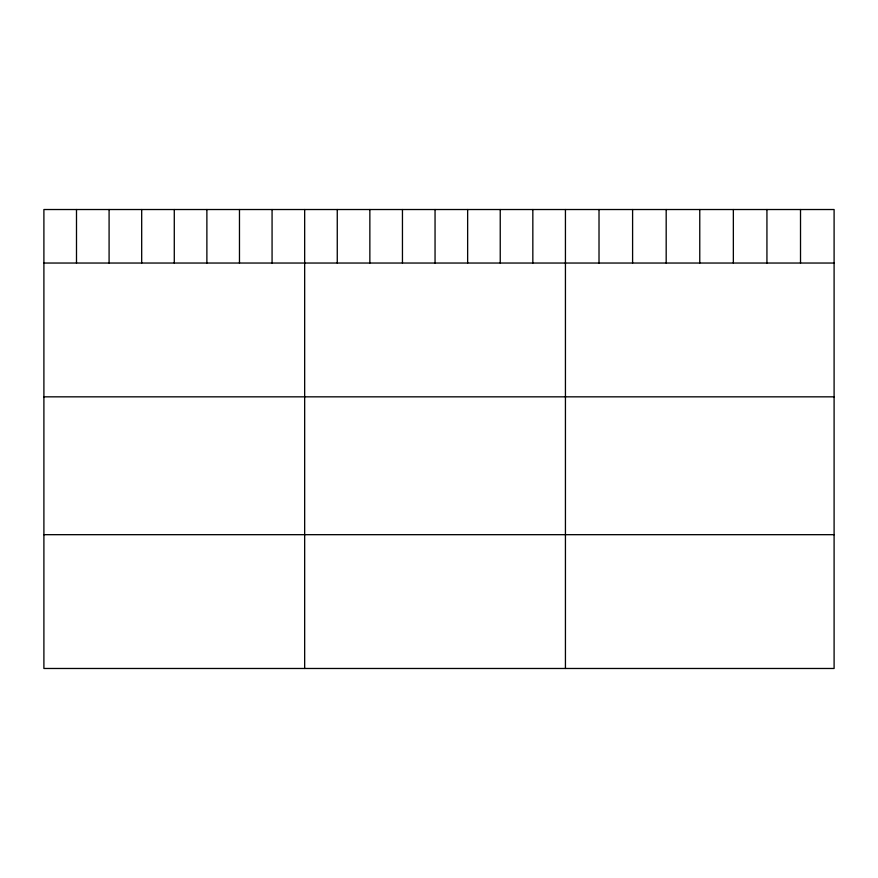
<?xml version="1.0" encoding="UTF-8"?>
<svg xmlns="http://www.w3.org/2000/svg" width="878" height="878" viewBox="0 0 878 878"><rect width="100%" height="100%" fill="white"/><g stroke="black" fill="none" stroke-linecap="round" stroke-linejoin="round"><path stroke-width="1.32" d="M834.1 263.038L834.1 668.476L43.9 668.476L43.9 209.524L834.1 209.524L834.1 263.038L43.9 263.038M43.9 396.834L834.1 396.834M43.9 534.68L834.1 534.68M800.516 209.524L800.516 263.038M766.933 209.524L766.933 263.038M733.35 209.524L733.35 263.038M699.766 209.524L699.766 263.038M666.183 209.524L666.183 263.038M632.599 209.524L632.599 263.038M599.015 209.524L599.015 263.038M565.432 209.524L565.432 668.476M532.836 209.524L532.836 263.038M500.24 209.524L500.24 263.038M467.645 209.524L467.645 263.038M435.049 209.524L435.049 263.038M402.453 209.524L402.453 263.038M369.857 209.524L369.857 263.038M337.262 209.524L337.262 263.038M304.666 209.524L304.666 668.476M272.07 209.524L272.07 263.038M239.474 209.524L239.474 263.038M206.879 209.524L206.879 263.038M174.283 209.524L174.283 263.038M141.687 209.524L141.687 263.038M109.091 209.524L109.091 263.038M76.496 209.524L76.496 263.038"/></g></svg>
